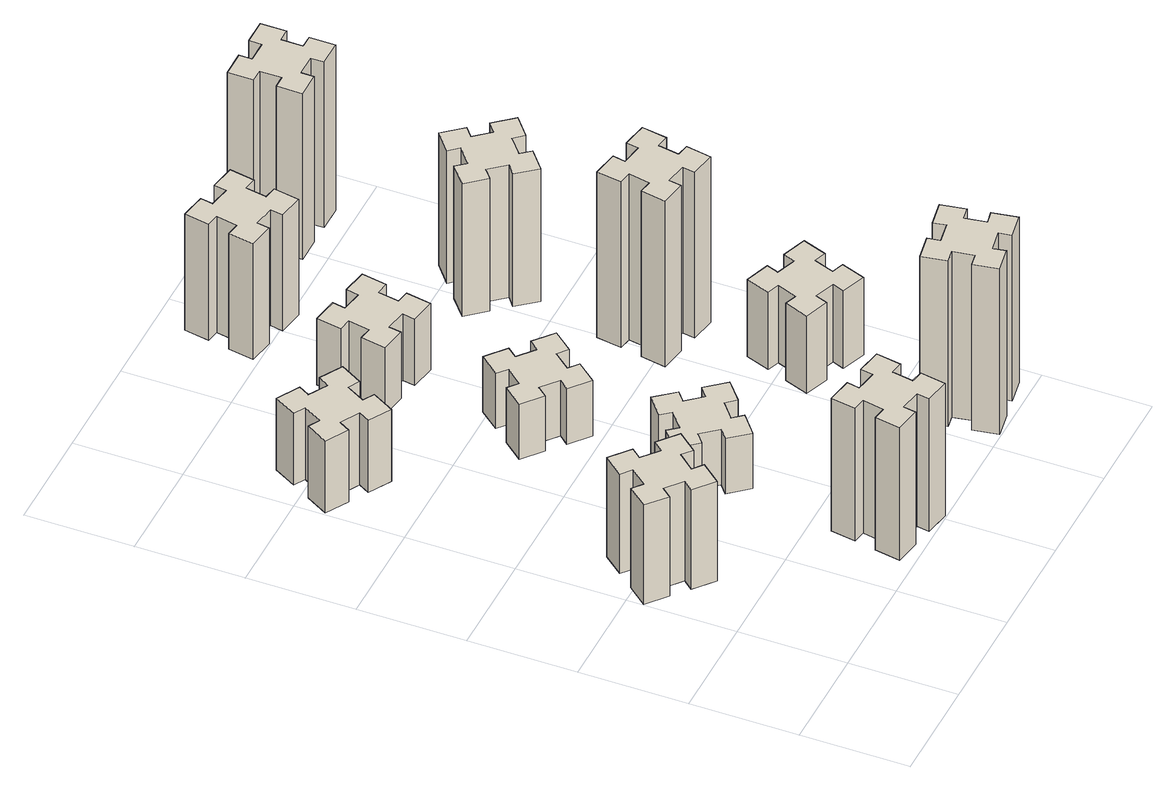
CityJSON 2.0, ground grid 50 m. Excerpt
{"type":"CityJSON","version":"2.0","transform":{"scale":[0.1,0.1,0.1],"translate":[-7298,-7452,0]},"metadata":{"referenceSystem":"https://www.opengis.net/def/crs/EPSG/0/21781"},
"CityObjects":{
"building1":{"type":"Building","attributes":{"class":"1000","function":"1000","usage":"1000","yearOfConstruction":2016,"roofType":"1000","measuredHeight":54,"storeysAboveGround":30,"storeysBelowGround":0},"geometry":[{"type":"Solid","lod":"1","boundaries":[[[[0,1,2,3,4,5,6,7,8,9,10,11,12,13,14,15,16,17,18,19]],[[17,16,20,21]],[[16,15,22,20]],[[15,14,23,22]],[[14,13,24,23]],[[13,12,25,24]],[[12,11,26,25]],[[11,10,27,26]],[[10,9,28,27]],[[9,8,29,28]],[[8,7,30,29]],[[7,6,31,30]],[[6,5,32,31]],[[5,4,33,32]],[[4,3,34,33]],[[3,2,35,34]],[[2,1,36,35]],[[1,0,37,36]],[[0,19,38,37]],[[19,18,39,38]],[[18,17,21,39]],[[24,25,26,27,28,29,30,31,32,33,34,35,36,37,38,39,21,20,22,23]]]]}]},
"building2":{"type":"Building","attributes":{"class":"1000","function":"1000","usage":"1000","yearOfConstruction":2016,"roofType":"1000","measuredHeight":72,"storeysAboveGround":30,"storeysBelowGround":0},"geometry":[{"type":"Solid","lod":"1","boundaries":[[[[40,41,42,43,44,45,46,47,48,49,50,51,52,53,54,55,56,57,58,59]],[[57,56,60,61]],[[56,55,62,60]],[[55,54,63,62]],[[54,53,64,63]],[[53,52,65,64]],[[52,51,66,65]],[[51,50,67,66]],[[50,49,68,67]],[[49,48,69,68]],[[48,47,70,69]],[[47,46,71,70]],[[46,45,72,71]],[[45,44,73,72]],[[44,43,74,73]],[[43,42,75,74]],[[42,41,76,75]],[[41,40,77,76]],[[40,59,78,77]],[[59,58,79,78]],[[58,57,61,79]],[[64,65,66,67,68,69,70,71,72,73,74,75,76,77,78,79,61,60,62,63]]]]}]},
"building3":{"type":"Building","attributes":{"class":"1000","function":"1000","usage":"1000","yearOfConstruction":2016,"roofType":"1000","measuredHeight":39,"storeysAboveGround":30,"storeysBelowGround":0},"geometry":[{"type":"Solid","lod":"1","boundaries":[[[[80,81,82,83,84,85,86,87,88,89,90,91,92,93,94,95,96,97,98,99]],[[97,96,100,101]],[[96,95,102,100]],[[95,94,103,102]],[[94,93,104,103]],[[93,92,105,104]],[[92,91,106,105]],[[91,90,107,106]],[[90,89,108,107]],[[89,88,109,108]],[[88,87,110,109]],[[87,86,111,110]],[[86,85,112,111]],[[85,84,113,112]],[[84,83,114,113]],[[83,82,115,114]],[[82,81,116,115]],[[81,80,117,116]],[[80,99,118,117]],[[99,98,119,118]],[[98,97,101,119]],[[104,105,106,107,108,109,110,111,112,113,114,115,116,117,118,119,101,100,102,103]]]]}]},
"building4":{"type":"Building","attributes":{"class":"1000","function":"1000","usage":"1000","yearOfConstruction":2016,"roofType":"1000","measuredHeight":30,"storeysAboveGround":30,"storeysBelowGround":0},"geometry":[{"type":"Solid","lod":"1","boundaries":[[[[120,121,122,123,124,125,126,127,128,129,130,131,132,133,134,135,136,137,138,139]],[[137,136,140,141]],[[136,135,142,140]],[[135,134,143,142]],[[134,133,144,143]],[[133,132,145,144]],[[132,131,146,145]],[[131,130,147,146]],[[130,129,148,147]],[[129,128,149,148]],[[128,127,150,149]],[[127,126,151,150]],[[126,125,152,151]],[[125,124,153,152]],[[124,123,154,153]],[[123,122,155,154]],[[122,121,156,155]],[[121,120,157,156]],[[120,139,158,157]],[[139,138,159,158]],[[138,137,141,159]],[[144,145,146,147,148,149,150,151,152,153,154,155,156,157,158,159,141,140,142,143]]]]}]},
"building5":{"type":"Building","attributes":{"class":"1000","function":"1000","usage":"1000","yearOfConstruction":2016,"roofType":"1000","measuredHeight":30,"storeysAboveGround":30,"storeysBelowGround":0},"geometry":[{"type":"Solid","lod":"1","boundaries":[[[[160,161,162,163,164,165,166,167,168,169,170,171,172,173,174,175,176,177,178,179]],[[177,176,180,181]],[[176,175,182,180]],[[175,174,183,182]],[[174,173,184,183]],[[173,172,185,184]],[[172,171,186,185]],[[171,170,187,186]],[[170,169,188,187]],[[169,168,189,188]],[[168,167,190,189]],[[167,166,191,190]],[[166,165,192,191]],[[165,164,193,192]],[[164,163,194,193]],[[163,162,195,194]],[[162,161,196,195]],[[161,160,197,196]],[[160,179,198,197]],[[179,178,199,198]],[[178,177,181,199]],[[184,185,186,187,188,189,190,191,192,193,194,195,196,197,198,199,181,180,182,183]]]]}]},
"building6":{"type":"Building","attributes":{"class":"1000","function":"1000","usage":"1000","yearOfConstruction":2016,"roofType":"1000","measuredHeight":36,"storeysAboveGround":30,"storeysBelowGround":0},"geometry":[{"type":"Solid","lod":"1","boundaries":[[[[200,201,202,203,204,205,206,207,208,209,210,211,212,213,214,215,216,217,218,219]],[[217,216,220,221]],[[216,215,222,220]],[[215,214,223,222]],[[214,213,224,223]],[[213,212,225,224]],[[212,211,226,225]],[[211,210,227,226]],[[210,209,228,227]],[[209,208,229,228]],[[208,207,230,229]],[[207,206,231,230]],[[206,205,232,231]],[[205,204,233,232]],[[204,203,234,233]],[[203,202,235,234]],[[202,201,236,235]],[[201,200,237,236]],[[200,219,238,237]],[[219,218,239,238]],[[218,217,221,239]],[[224,225,226,227,228,229,230,231,232,233,234,235,236,237,238,239,221,220,222,223]]]]}]},
"building7":{"type":"Building","attributes":{"class":"1000","function":"1000","usage":"1000","yearOfConstruction":2016,"roofType":"1000","measuredHeight":90,"storeysAboveGround":30,"storeysBelowGround":0},"geometry":[{"type":"Solid","lod":"1","boundaries":[[[[240,241,242,243,244,245,246,247,248,249,250,251,252,253,254,255,256,257,258,259]],[[257,256,260,261]],[[256,255,262,260]],[[255,254,263,262]],[[254,253,264,263]],[[253,252,265,264]],[[252,251,266,265]],[[251,250,267,266]],[[250,249,268,267]],[[249,248,269,268]],[[248,247,270,269]],[[247,246,271,270]],[[246,245,272,271]],[[245,244,273,272]],[[244,243,274,273]],[[243,242,275,274]],[[242,241,276,275]],[[241,240,277,276]],[[240,259,278,277]],[[259,258,279,278]],[[258,257,261,279]],[[264,265,266,267,268,269,270,271,272,273,274,275,276,277,278,279,261,260,262,263]]]]}]},
"building8":{"type":"Building","attributes":{"class":"1000","function":"1000","usage":"1000","yearOfConstruction":2016,"roofType":"1000","measuredHeight":63,"storeysAboveGround":30,"storeysBelowGround":0},"geometry":[{"type":"Solid","lod":"1","boundaries":[[[[280,281,282,283,284,285,286,287,288,289,290,291,292,293,294,295,296,297,298,299]],[[297,296,300,301]],[[296,295,302,300]],[[295,294,303,302]],[[294,293,304,303]],[[293,292,305,304]],[[292,291,306,305]],[[291,290,307,306]],[[290,289,308,307]],[[289,288,309,308]],[[288,287,310,309]],[[287,286,311,310]],[[286,285,312,311]],[[285,284,313,312]],[[284,283,314,313]],[[283,282,315,314]],[[282,281,316,315]],[[281,280,317,316]],[[280,299,318,317]],[[299,298,319,318]],[[298,297,301,319]],[[304,305,306,307,308,309,310,311,312,313,314,315,316,317,318,319,301,300,302,303]]]]}]},
"building9":{"type":"Building","attributes":{"class":"1000","function":"1000","usage":"1000","yearOfConstruction":2016,"roofType":"1000","measuredHeight":42,"storeysAboveGround":30,"storeysBelowGround":0},"geometry":[{"type":"Solid","lod":"1","boundaries":[[[[320,321,322,323,324,325,326,327,328,329,330,331,332,333,334,335,336,337,338,339]],[[337,336,340,341]],[[336,335,342,340]],[[335,334,343,342]],[[334,333,344,343]],[[333,332,345,344]],[[332,331,346,345]],[[331,330,347,346]],[[330,329,348,347]],[[329,328,349,348]],[[328,327,350,349]],[[327,326,351,350]],[[326,325,352,351]],[[325,324,353,352]],[[324,323,354,353]],[[323,322,355,354]],[[322,321,356,355]],[[321,320,357,356]],[[320,339,358,357]],[[339,338,359,358]],[[338,337,341,359]],[[344,345,346,347,348,349,350,351,352,353,354,355,356,357,358,359,341,340,342,343]]]]}]},
"building10":{"type":"Building","attributes":{"class":"1000","function":"1000","usage":"1000","yearOfConstruction":2016,"roofType":"1000","measuredHeight":90,"storeysAboveGround":30,"storeysBelowGround":0},"geometry":[{"type":"Solid","lod":"1","boundaries":[[[[360,361,362,363,364,365,366,367,368,369,370,371,372,373,374,375,376,377,378,379]],[[377,376,380,381]],[[376,375,382,380]],[[375,374,383,382]],[[374,373,384,383]],[[373,372,385,384]],[[372,371,386,385]],[[371,370,387,386]],[[370,369,388,387]],[[369,368,389,388]],[[368,367,390,389]],[[367,366,391,390]],[[366,365,392,391]],[[365,364,393,392]],[[364,363,394,393]],[[363,362,395,394]],[[362,361,396,395]],[[361,360,397,396]],[[360,379,398,397]],[[379,378,399,398]],[[378,377,381,399]],[[384,385,386,387,388,389,390,391,392,393,394,395,396,397,398,399,381,380,382,383]]]]}]},
"building11":{"type":"Building","attributes":{"class":"1000","function":"1000","usage":"1000","yearOfConstruction":2016,"roofType":"1000","measuredHeight":72,"storeysAboveGround":30,"storeysBelowGround":0},"geometry":[{"type":"Solid","lod":"1","boundaries":[[[[400,401,402,403,404,405,406,407,408,409,410,411,412,413,414,415,416,417,418,419]],[[417,416,420,421]],[[416,415,422,420]],[[415,414,423,422]],[[414,413,424,423]],[[413,412,425,424]],[[412,411,426,425]],[[411,410,427,426]],[[410,409,428,427]],[[409,408,429,428]],[[408,407,430,429]],[[407,406,431,430]],[[406,405,432,431]],[[405,404,433,432]],[[404,403,434,433]],[[403,402,435,434]],[[402,401,436,435]],[[401,400,437,436]],[[400,419,438,437]],[[419,418,439,438]],[[418,417,421,439]],[[424,425,426,427,428,429,430,431,432,433,434,435,436,437,438,439,421,420,422,423]]]]}]},
"building12":{"type":"Building","attributes":{"class":"1000","function":"1000","usage":"1000","yearOfConstruction":2016,"roofType":"1000","measuredHeight":90,"storeysAboveGround":30,"storeysBelowGround":0},"geometry":[{"type":"Solid","lod":"1","boundaries":[[[[440,441,442,443,444,445,446,447,448,449,450,451,452,453,454,455,456,457,458,459]],[[457,456,460,461]],[[456,455,462,460]],[[455,454,463,462]],[[454,453,464,463]],[[453,452,465,464]],[[452,451,466,465]],[[451,450,467,466]],[[450,449,468,467]],[[449,448,469,468]],[[448,447,470,469]],[[447,446,471,470]],[[446,445,472,471]],[[445,444,473,472]],[[444,443,474,473]],[[443,442,475,474]],[[442,441,476,475]],[[441,440,477,476]],[[440,459,478,477]],[[459,458,479,478]],[[458,457,461,479]],[[464,465,466,467,468,469,470,471,472,473,474,475,476,477,478,479,461,460,462,463]]]]}]}
},
"vertices":[
[136,893,0],[213,829,0],[174,783,0],[266,706,0],[343,798,0],[297,836,0],[362,913,0],[408,874,0],[485,966,0],[393,1043,0],[354,997,0],[278,1062,0],[316,1108,0],[224,1185,0],[147,1093,0],[193,1054,0],[129,978,0],[83,1016,0],[6,924,0],[98,847,0],[129,978,540],[83,1016,540],[193,1054,540],[147,1093,540],[224,1185,540],[316,1108,540],[278,1062,540],[354,997,540],[393,1043,540],[485,966,540],[408,874,540],[362,913,540],[297,836,540],[343,798,540],[266,706,540],[174,783,540],[213,829,540],[136,893,540],[98,847,540],[6,924,540],
[786,274,0],[768,175,0],[709,186,0],[688,67,0],[807,47,0],[817,106,0],[915,88,0],[905,29,0],[1023,8,0],[1044,127,0],[985,137,0],[1002,235,0],[1061,225,0],[1082,343,0],[964,364,0],[954,305,0],[855,322,0],[866,381,0],[747,402,0],[727,284,0],[855,322,720],[866,381,720],[954,305,720],[964,364,720],[1082,343,720],[1061,225,720],[1002,235,720],[985,137,720],[1044,127,720],[1023,8,720],[905,29,720],[915,88,720],[817,106,720],[807,47,720],[688,67,720],[709,186,720],[768,175,720],[786,274,720],[727,284,720],[747,402,720],
[316,2327,0],[366,2414,0],[418,2384,0],[478,2488,0],[374,2548,0],[344,2496,0],[257,2546,0],[287,2598,0],[183,2658,0],[123,2554,0],[175,2524,0],[125,2437,0],[73,2467,0],[13,2363,0],[117,2303,0],[147,2355,0],[234,2305,0],[204,2253,0],[308,2193,0],[368,2297,0],[234,2305,390],[204,2253,390],[147,2355,390],[117,2303,390],[13,2363,390],[73,2467,390],[125,2437,390],[175,2524,390],[123,2554,390],[183,2658,390],[287,2598,390],[257,2546,390],[344,2496,390],[374,2548,390],[478,2488,390],[418,2384,390],[366,2414,390],[316,2327,390],[368,2297,390],[308,2193,390],
[918,929,0],[994,993,0],[1033,947,0],[1125,1024,0],[1048,1116,0],[1002,1078,0],[937,1154,0],[983,1193,0],[906,1285,0],[814,1208,0],[853,1162,0],[776,1097,0],[738,1143,0],[646,1066,0],[723,974,0],[769,1013,0],[833,936,0],[787,898,0],[864,806,0],[956,883,0],[833,936,300],[787,898,300],[769,1013,300],[723,974,300],[646,1066,300],[738,1143,300],[776,1097,300],[853,1162,300],[814,1208,300],[906,1285,300],[983,1193,300],[937,1154,300],[1002,1078,300],[1048,1116,300],[1125,1024,300],[1033,947,300],[994,993,300],[918,929,300],[956,883,300],[864,806,300],
[994,1837,0],[918,1902,0],[956,1948,0],[864,2025,0],[787,1933,0],[833,1894,0],[769,1818,0],[723,1856,0],[646,1764,0],[738,1687,0],[776,1733,0],[853,1669,0],[814,1623,0],[906,1546,0],[983,1638,0],[937,1676,0],[1002,1753,0],[1048,1714,0],[1125,1806,0],[1033,1883,0],[1002,1753,300],[1048,1714,300],[937,1676,300],[983,1638,300],[906,1546,300],[814,1623,300],[853,1669,300],[776,1733,300],[738,1687,300],[646,1764,300],[723,1856,300],[769,1818,300],[833,1894,300],[787,1933,300],[864,2025,300],[956,1948,300],[918,1902,300],[994,1837,300],[1033,1883,300],[1125,1806,300],
[954,2625,0],[855,2642,0],[866,2701,0],[747,2722,0],[727,2604,0],[786,2594,0],[768,2495,0],[709,2506,0],[688,2387,0],[807,2367,0],[817,2426,0],[915,2408,0],[905,2349,0],[1023,2328,0],[1044,2447,0],[985,2457,0],[1002,2555,0],[1061,2545,0],[1082,2663,0],[964,2684,0],[1002,2555,360],[1061,2545,360],[985,2457,360],[1044,2447,360],[1023,2328,360],[905,2349,360],[915,2408,360],[817,2426,360],[807,2367,360],[688,2387,360],[709,2506,360],[768,2495,360],[786,2594,360],[727,2604,360],[747,2722,360],[866,2701,360],[855,2642,360],[954,2625,360],[964,2684,360],[1082,2663,360],
[1755,322,0],[1657,305,0],[1647,364,0],[1528,343,0],[1549,225,0],[1608,235,0],[1626,137,0],[1567,127,0],[1587,8,0],[1706,29,0],[1695,88,0],[1794,106,0],[1804,47,0],[1922,67,0],[1901,186,0],[1842,175,0],[1825,274,0],[1884,284,0],[1863,402,0],[1745,381,0],[1825,274,900],[1884,284,900],[1842,175,900],[1901,186,900],[1922,67,900],[1804,47,900],[1794,106,900],[1695,88,900],[1706,29,900],[1587,8,900],[1567,127,900],[1626,137,900],[1608,235,900],[1549,225,900],[1528,343,900],[1647,364,900],[1657,305,900],[1755,322,900],[1745,381,900],[1863,402,900],
[886,3234,0],[868,3135,0],[809,3146,0],[788,3027,0],[907,3007,0],[917,3066,0],[1015,3048,0],[1005,2989,0],[1123,2968,0],[1144,3087,0],[1085,3097,0],[1102,3195,0],[1161,3185,0],[1182,3303,0],[1064,3324,0],[1054,3265,0],[955,3282,0],[966,3341,0],[847,3362,0],[827,3244,0],[955,3282,630],[966,3341,630],[1054,3265,630],[1064,3324,630],[1182,3303,630],[1161,3185,630],[1102,3195,630],[1085,3097,630],[1144,3087,630],[1123,2968,630],[1005,2989,630],[1015,3048,630],[917,3066,630],[907,3007,630],[788,3027,630],[809,3146,630],[868,3135,630],[886,3234,630],[827,3244,630],[847,3362,630],
[1641,859,0],[1735,825,0],[1714,769,0],[1827,727,0],[1868,840,0],[1812,861,0],[1846,955,0],[1902,934,0],[1943,1047,0],[1830,1088,0],[1810,1032,0],[1716,1066,0],[1737,1122,0],[1624,1163,0],[1583,1050,0],[1639,1030,0],[1605,936,0],[1549,957,0],[1507,844,0],[1620,803,0],[1605,936,420],[1549,957,420],[1639,1030,420],[1583,1050,420],[1624,1163,420],[1737,1122,420],[1716,1066,420],[1810,1032,420],[1830,1088,420],[1943,1047,420],[1902,934,420],[1846,955,420],[1812,861,420],[1868,840,420],[1827,727,420],[1714,769,420],[1735,825,420],[1641,859,420],[1620,803,420],[1507,844,420],
[1557,1486,0],[1655,1468,0],[1645,1409,0],[1763,1388,0],[1784,1507,0],[1725,1517,0],[1742,1615,0],[1801,1605,0],[1822,1723,0],[1704,1744,0],[1694,1685,0],[1595,1702,0],[1606,1761,0],[1487,1782,0],[1467,1664,0],[1526,1654,0],[1508,1555,0],[1449,1566,0],[1428,1447,0],[1547,1427,0],[1508,1555,900],[1449,1566,900],[1526,1654,900],[1467,1664,900],[1487,1782,900],[1606,1761,900],[1595,1702,900],[1694,1685,900],[1704,1744,900],[1822,1723,900],[1801,1605,900],[1742,1615,900],[1725,1517,900],[1784,1507,900],[1763,1388,900],[1645,1409,900],[1655,1468,900],[1557,1486,900],[1547,1427,900],[1428,1447,900],
[1509,2293,0],[1573,2216,0],[1527,2178,0],[1604,2086,0],[1696,2163,0],[1658,2209,0],[1734,2273,0],[1773,2227,0],[1865,2304,0],[1788,2396,0],[1742,2358,0],[1677,2434,0],[1723,2473,0],[1646,2565,0],[1554,2488,0],[1593,2442,0],[1516,2377,0],[1478,2423,0],[1386,2346,0],[1463,2254,0],[1516,2377,720],[1478,2423,720],[1593,2442,720],[1554,2488,720],[1646,2565,720],[1723,2473,720],[1677,2434,720],[1742,2358,720],[1788,2396,720],[1865,2304,720],[1773,2227,720],[1734,2273,720],[1658,2209,720],[1696,2163,720],[1604,2086,720],[1527,2178,720],[1573,2216,720],[1509,2293,720],[1463,2254,720],[1386,2346,720],
[1575,3155,0],[1675,3155,0],[1675,3095,0],[1795,3095,0],[1795,3215,0],[1735,3215,0],[1735,3315,0],[1795,3315,0],[1795,3435,0],[1675,3435,0],[1675,3375,0],[1575,3375,0],[1575,3435,0],[1455,3435,0],[1455,3315,0],[1515,3315,0],[1515,3215,0],[1455,3215,0],[1455,3095,0],[1575,3095,0],[1515,3215,900],[1455,3215,900],[1515,3315,900],[1455,3315,900],[1455,3435,900],[1575,3435,900],[1575,3375,900],[1675,3375,900],[1675,3435,900],[1795,3435,900],[1795,3315,900],[1735,3315,900],[1735,3215,900],[1795,3215,900],[1795,3095,900],[1675,3095,900],[1675,3155,900],[1575,3155,900],[1575,3095,900],[1455,3095,900]
]}
